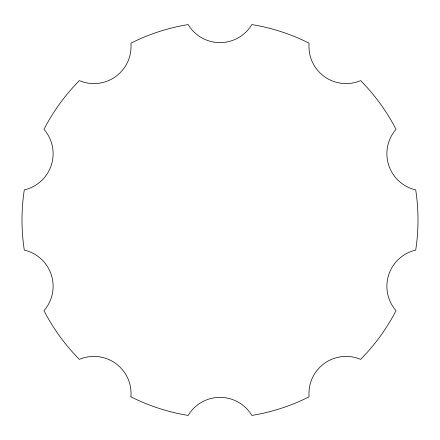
<?xml version="1.0" encoding="UTF-8"?>
<svg xmlns="http://www.w3.org/2000/svg" width="440" height="440" viewBox="0 0 440 440"><rect width="100%" height="100%" fill="white"/><g stroke="black" fill="none" stroke-linecap="round" stroke-linejoin="round"><path stroke-width="0.66" d="M130.9 396.82A37.125 37.125 0 0 0 79.371 359.381A198 198 0 0 1 43.983 310.679A37.125 37.125 0 0 0 24.299 250.102A198 198 0 0 1 24.299 189.899A37.125 37.125 0 0 0 43.983 129.322A198 198 0 0 1 79.371 80.619A37.125 37.125 0 0 0 130.9 43.181A198 198 0 0 1 188.155 24.579A37.125 37.125 0 0 0 251.851 24.579A198 198 0 0 1 309.1 43.181A37.125 37.125 0 0 0 360.63 80.619A198 198 0 0 1 396.017 129.322A37.125 37.125 0 0 0 415.701 189.899A198 198 0 0 1 415.701 250.102A37.125 37.125 0 0 0 396.017 310.679A198 198 0 0 1 360.63 359.381A37.125 37.125 0 0 0 309.1 396.82A198 198 0 0 1 251.851 415.421A37.125 37.125 0 0 0 188.149 415.421A198 198 0 0 1 130.9 396.82"/></g></svg>
